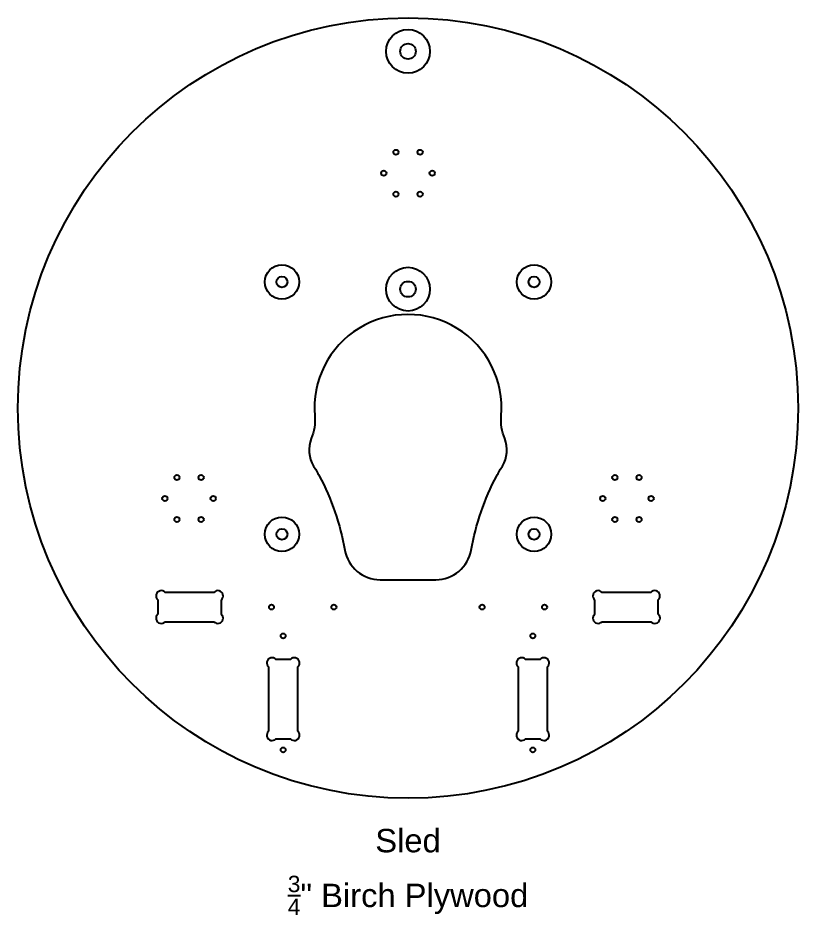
# Model space of a CAD drawing. Header units: millimetres. Extents: x 65 to 2545, y -22 to 553.
# Drawn here: x 65 to 565, y -22 to 553 of the extents above; entities that cross this region are included whole.
import ezdxf

# ---------------------------------------------------------------- set-up
doc = ezdxf.new("R2010")
doc.units = ezdxf.units.MM
doc.header["$MEASUREMENT"] = 0
for name, color, linetype in [('NC-45Deg Linkage Holes', 6, 'Continuous'), ('NC-6.35mm 1FL Upcut', 7, 'Continuous'), ('NC-Counterbore', 5, 'Continuous'), ('NC-Drill', 6, 'Continuous'), ('NC-Ring System Holes', 6, 'Continuous'), ('NC-Top Mount Linkage Holes', 6, 'Continuous'), ('Text', 150, 'Continuous')]:
    doc.layers.add(name, color=color, linetype=linetype)

msp = doc.modelspace()

# ---------------------------------------------------------------- linework, layer by layer
at = {"layer": 'NC-45Deg Linkage Holes'}
for centre in [(233.9, 383.66), (395.54, 383.66), (233.9, 222.01), (395.54, 222.01)]:
    msp.add_circle(centre, 3.5, dxfattribs=at)
at = {"layer": 'NC-6.35mm 1FL Upcut'}
for points in [[(376.7, 283.25, -0.11767), (374.5, 297.77, 1.088277), (254.93, 297.77, -0.11767), (252.74, 283.25, 0.237946), (254.2, 265.7, -0.014822), (257.8, 259.43, -0.07951), (274.22, 211.86, 0.364201), (296.87, 192.83), (332.56, 192.83, 0.364201), (355.21, 211.86, -0.07951), (371.64, 259.43, -0.014822), (375.23, 265.7, 0.237946)], [(159.09, 165.94), (190.35, 165.94, 1.057955), (195.11, 170.7), (195.11, 179.97, 1.057955), (190.35, 184.72), (159.09, 184.72, 1.057955), (154.33, 179.97), (154.33, 170.7, 1.057955)], [(434.33, 179.97), (434.33, 170.7, 1.057955), (439.09, 165.94), (470.35, 165.94, 1.057955), (475.11, 170.7), (475.11, 179.97, 1.057955), (470.35, 184.72), (439.09, 184.72, 1.057955)], [(244.11, 95.7), (244.11, 136.97, 1.057955), (239.35, 141.72), (230.09, 141.72, 1.057955), (225.33, 136.97), (225.33, 95.7, 1.057955), (230.09, 90.94), (239.35, 90.94, 1.057955)], [(385.33, 136.97), (385.33, 95.7, 1.057955), (390.09, 90.94), (399.35, 90.94, 1.057955), (404.11, 95.7), (404.11, 136.97, 1.057955), (399.35, 141.72), (390.09, 141.72, 1.057955)]]:
    msp.add_lwpolyline(points, format="xyb", close=True, dxfattribs=at)
msp.add_circle((314.72, 302.83), 250, dxfattribs=at)
at = {"layer": 'NC-Counterbore'}
for centre, radius in [((314.72, 531.43), 14), ((233.9, 383.66), 11), ((314.72, 379.03), 14), ((395.54, 383.66), 11), ((233.9, 222.01), 11), ((395.54, 222.01), 11)]:
    msp.add_circle(centre, radius, dxfattribs=at)
at = {"layer": 'NC-Drill'}
for centre in [(227.22, 175.33), (267.22, 175.33), (362.22, 175.33), (402.22, 175.33), (234.72, 156.83), (394.72, 156.83), (234.72, 83.83), (394.72, 83.83)]:
    msp.add_circle(centre, 1.59, dxfattribs=at)
at = {"layer": 'NC-Ring System Holes'}
for centre in [(306.97, 466.76), (322.47, 466.76), (299.22, 453.33), (330.22, 453.33), (306.97, 439.91), (322.47, 439.91), (166.63, 258.33), (182.13, 258.33), (447.3, 258.33), (462.8, 258.33), (158.88, 244.91), (189.88, 244.91), (439.55, 244.91), (470.55, 244.91), (166.63, 231.48), (182.13, 231.48), (447.3, 231.48), (462.8, 231.48)]:
    msp.add_circle(centre, 1.65, dxfattribs=at)
at = {"layer": 'NC-Top Mount Linkage Holes'}
for centre in [(314.72, 531.43), (314.72, 379.03)]:
    msp.add_circle(centre, 5, dxfattribs=at)

# ---------------------------------------------------------------- texts
at = {"layer": 'Text', "linetype": 'Continuous', "char_height": 15, "attachment_point": 2}
for s, insert in [('{\\fArial|b0|i0|c0|p34;Sled}', (314.72, 33.17)), ('\\A1;{\\fArial|b0|i0|c0|p34;\\H0.7x;\\S3/4;\\H1.4286x;" Birch Plywood}', (314.72, 3.17))]:
    msp.add_mtext_dynamic_manual_height_columns(s, width=447.9786, gutter_width=1, heights=[0], dxfattribs=dict(at, insert=insert))

doc.saveas('drawing.dxf')
